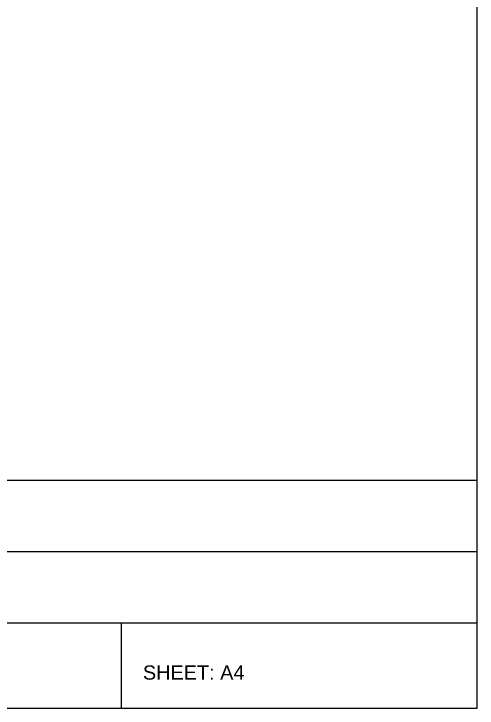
# Model space of a CAD drawing. Header units: millimetres. Extents: x -50 to 227, y -72 to 118.
# Drawn here: x 161.9 to 227, y -72 to 25.6 of the extents above; entities that cross this region are included whole.
import ezdxf

# ---------------------------------------------------------------- set-up
doc = ezdxf.new("R2010")
doc.units = ezdxf.units.MM
doc.layers.add('SHEET_A4', color=7, linetype='Continuous')
doc.styles.get("Standard").update_dxf_attribs({"font": 'arial.ttf'})

msp = doc.modelspace()

# ---------------------------------------------------------------- linework, layer by layer
at = {"layer": 'SHEET_A4'}
for p, q in [((107, -50), (227, -50)), ((107, -60), (227, -60)), ((177, -72), (177, -60))]:
    msp.add_line(p, q, dxfattribs=at)
for points in [[(-50, -72), (227, -72), (227, 118), (-50, 118)], [(107, -72), (227, -72), (227, -40), (107, -40)]]:
    msp.add_lwpolyline(points, close=True, dxfattribs=at)

# ---------------------------------------------------------------- texts
msp.add_text('SHEET: A4', height=2, dxfattribs=at).set_placement((180, -68))

doc.saveas('drawing.dxf')
